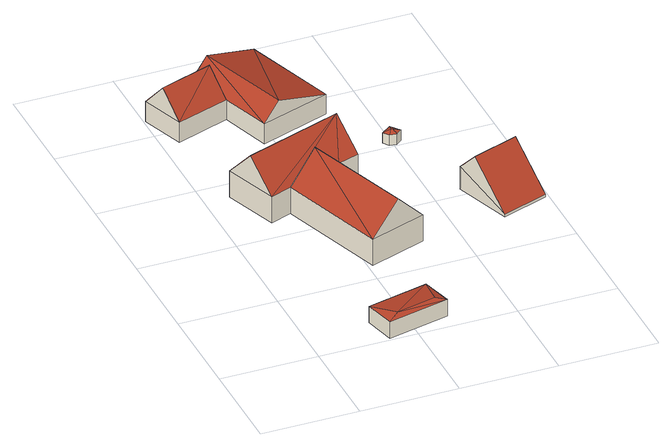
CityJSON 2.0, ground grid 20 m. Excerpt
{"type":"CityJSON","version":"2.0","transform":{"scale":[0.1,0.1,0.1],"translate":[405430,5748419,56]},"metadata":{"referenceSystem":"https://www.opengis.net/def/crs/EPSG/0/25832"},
"CityObjects":{
"building1":{"type":"Building","attributes":{"Gemeindeschluessel":"05515000","Geometrietyp2DReferenz":"3000","function":"31001_2700","roofType":"3200","measuredHeight":4.34},"geometry":[{"type":"Solid","lod":"2","boundaries":[[[[0,1,2,3]],[[4,5,1,0]],[[6,7,5,4]],[[3,2,7,6]],[[0,8,4]],[[6,9,3]],[[3,9,8]],[[8,0,3]],[[8,9,6]],[[6,4,8]],[[1,5,7,2]]]],"semantics":{"surfaces":[{"type":"WallSurface"},{"type":"RoofSurface"},{"type":"GroundSurface"}],"values":[[0,0,0,0,1,1,1,1,1,1,2]]}}]},
"building2":{"type":"Building","attributes":{"Gemeindeschluessel":"05515000","Geometrietyp2DReferenz":"3000","function":"31001_2700","roofType":"5000","measuredHeight":12.08},"geometry":[{"type":"Solid","lod":"2","boundaries":[[[[10,11,12,13]],[[14,15,11,10]],[[16,17,15,14]],[[18,19,17,16]],[[20,21,19,18]],[[13,12,21,20]],[[20,18,22]],[[13,20,22]],[[10,13,22]],[[22,23,10]],[[23,22,16]],[[16,14,23]],[[10,23,14]],[[16,22,18]],[[11,15,17,19,21,12]]]],"semantics":{"surfaces":[{"type":"WallSurface"},{"type":"RoofSurface"},{"type":"GroundSurface"}],"values":[[0,0,0,0,0,0,1,1,1,1,1,1,0,0,2]]}}]},
"building3":{"type":"Building","attributes":{"name":"Eikendrup","Gemeindeschluessel":"05515000","Geometrietyp2DReferenz":"3000","function":"31001_1100","roofType":"3100","measuredHeight":12.06},"address":[{"country":"Germany","locality":"Münster","thoroughfareNumber":"70","thoroughfareName":"Raringheide"}],"geometry":[{"type":"Solid","lod":"2","boundaries":[[[[24,25,21,20]],[[26,27,25,24]],[[13,12,27,26]],[[20,21,12,13]],[[24,28,26]],[[13,29,20]],[[28,24,20]],[[20,29,28]],[[26,28,29]],[[29,13,26]],[[25,27,12,21]]]],"semantics":{"surfaces":[{"type":"WallSurface"},{"type":"RoofSurface"},{"type":"GroundSurface"}],"values":[[0,0,0,0,0,0,1,1,1,1,2]]}}]},
"building4":{"type":"Building","attributes":{"Gemeindeschluessel":"05515000","Geometrietyp2DReferenz":"3000","function":"31001_2700"},"children":["building4-1","building4-2"]},
"building4-1":{"type":"BuildingPart","attributes":{"roofType":"3100","measuredHeight":8.17},"parents":["building4"],"geometry":[{"type":"Solid","lod":"2","boundaries":[[[[30,31,32,33]],[[34,35,31,30]],[[36,37,35,34]],[[38,39,37,36]],[[40,41,36]],[[33,42,43,38,36,41]],[[34,30,40]],[[41,40,30]],[[40,36,34]],[[41,30,33]],[[32,31,35,37,39]],[[32,39,38,33]],[[38,43,42,33]]]],"semantics":{"surfaces":[{"type":"WallSurface"},{"type":"RoofSurface"},{"type":"GroundSurface"},{"type":"ClosureSurface"}],"values":[[0,0,0,0,1,1,1,1,0,0,2,3,3]]}}]},
"building4-2":{"type":"BuildingPart","attributes":{"roofType":"3100","measuredHeight":9.84},"parents":["building4"],"geometry":[{"type":"Solid","lod":"2","boundaries":[[[[44,45,39,38]],[[46,47,45,44]],[[33,32,47,46]],[[44,48,46]],[[49,48,44]],[[44,38,43,49]],[[48,49,42,33]],[[33,46,48]],[[45,47,32,39]],[[32,33,38,39]],[[43,42,49]],[[43,38,33,42]]]],"semantics":{"surfaces":[{"type":"WallSurface"},{"type":"RoofSurface"},{"type":"GroundSurface"},{"type":"ClosureSurface"}],"values":[[0,0,0,0,1,1,1,1,2,3,0,3]]}}]},
"building5":{"type":"Building","attributes":{"Gemeindeschluessel":"05515000","Geometrietyp2DReferenz":"3000","function":"31001_2700","roofType":"5000","measuredHeight":2.79},"geometry":[{"type":"Solid","lod":"2","boundaries":[[[[50,51,52,53]],[[54,55,51,50]],[[56,57,55,54]],[[58,59,57,56]],[[53,52,59,58]],[[60,58,56,61]],[[61,56,54,62]],[[54,50,62]],[[61,62,50,53,60]],[[53,58,60]],[[51,55,57,59,52]]]],"semantics":{"surfaces":[{"type":"WallSurface"},{"type":"RoofSurface"},{"type":"GroundSurface"}],"values":[[0,0,0,0,0,1,1,1,1,1,2]]}}]},
"building6":{"type":"Building","attributes":{"Gemeindeschluessel":"05515000","Geometrietyp2DReferenz":"3000","function":"31001_1000","roofType":"3100","measuredHeight":9.29},"address":[{"country":"Germany","locality":"Münster","thoroughfareNumber":"70a","thoroughfareName":"Raringheide"}],"geometry":[{"type":"Solid","lod":"2","boundaries":[[[[63,64,65,66]],[[67,68,64,63]],[[69,70,68,67]],[[66,65,70,69]],[[63,71,67]],[[69,72,66]],[[66,72,71,63]],[[67,71,72,69]],[[64,68,70,65]]]],"semantics":{"surfaces":[{"type":"WallSurface"},{"type":"RoofSurface"},{"type":"GroundSurface"}],"values":[[0,0,0,0,0,0,1,1,2]]}}]}
},
"vertices":[
[144,3,44],[144,3,8],[271,32,8],[271,32,44],[128,67,44],[128,67,8],[255,96,44],[255,96,8],[166,18,52],[248,37,52],
[89,443,67],[89,443,9],[133,460,9],[133,460,67],[50,555,67],[50,555,9],[252,627,67],[252,627,9],[291,514,67],[291,514,9],[247,500,67],[247,500,9],[271,570,130],[69,499,130],
[325,281,67],[325,281,9],[208,240,67],[208,240,9],[267,260,130],[190,480,130],
[257,939,51],[257,939,7],[114,890,7],[114,890,51],[323,747,51],[323,747,7],[179,698,51],[179,698,7],[145,800,51],[145,800,7],[213,709,88],[147,901,88],[115,889,51],[144,801,51],
[35,763,51],[35,763,7],[4,852,51],[4,852,7],[20,807,105],[129,845,105],
[392,606,29],[392,606,6],[406,604,6],[406,604,29],[383,618,29],[383,618,6],[403,633,29],[403,633,6],[418,613,29],[418,613,6],[403,615,34],[401,617,34],[398,616,34],
[551,451,58],[551,451,8],[456,417,8],[456,417,58],[592,332,14],[592,332,8],[497,298,14],[497,298,8],[565,412,101],[470,378,101]
]}
